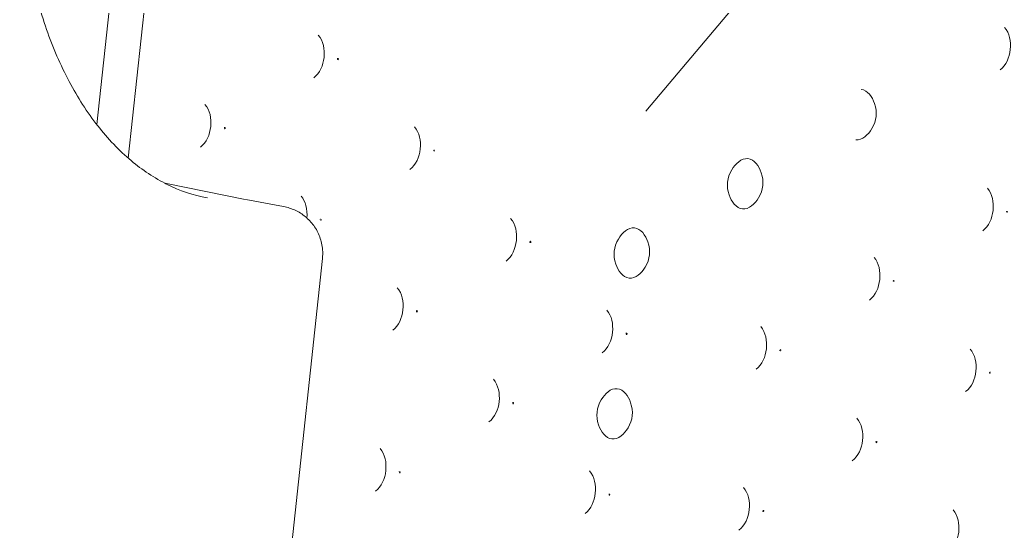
# Model space of a CAD drawing. Header units: millimetres. Extents: x 8265 to 78888, y 1905 to 34251.
# Drawn here: x 38899.513 to 38902.628, y 24318.517 to 24320.122 of the extents above; entities that cross this region are included whole.
import ezdxf

# ---------------------------------------------------------------- set-up
doc = ezdxf.new("R2010")
doc.units = ezdxf.units.MM
doc.layers.add('495_IMPIANTI_001-AM_0', color=6, linetype='Continuous', lineweight=0)

# ---------------------------------------------------------------- blocks, each defined once
blk = doc.blocks.new('gruppo elettrogeno')
at = {"layer": '495_IMPIANTI_001-AM_0'}
for p, q in [((74.6367, -323.0058), (74.6367, -321.9843)), ((73.1736, -322.3648), (73.1736, -322.3646)), ((73.1771, -322.3636), (73.1771, -322.3637)), ((73.66, -322.3648), (73.66, -322.3646)), ((73.6607, -322.3667), (73.6606, -322.3666)), ((74.3221, -322.3648), (74.3221, -322.3646)), ((74.3232, -322.3624), (74.3233, -322.3624)), ((72.8425, -322.6188), (72.8425, -322.6186)), ((72.8456, -322.6168), (72.8457, -322.6169)), ((73.991, -322.6188), (73.991, -322.6186)), ((73.9922, -322.6164), (73.9923, -322.6164)), ((73.9933, -322.6212), (73.9932, -322.6212)), ((73.9942, -322.6206), (73.9941, -322.6207)), ((73.9948, -322.6185), (73.9948, -322.6186)), ((72.5115, -322.8728), (72.5115, -322.8726)), ((72.5133, -322.8753), (72.5132, -322.8753)), ((73.1736, -322.8728), (73.1736, -322.8726)), ((73.1753, -322.8753), (73.1753, -322.8753)), ((73.1758, -322.8752), (73.1757, -322.8752)), ((73.1766, -322.8708), (73.1767, -322.8709)), ((73.1771, -322.8716), (73.1771, -322.8717)), ((73.66, -322.8728), (73.66, -322.8726)), ((73.6618, -322.8753), (73.6617, -322.8753)), ((73.6631, -322.8746), (73.6631, -322.8747)), ((74.3221, -322.8728), (74.3221, -322.8726)), ((74.3257, -322.8737), (74.3256, -322.8738)), ((72.8425, -323.1268), (72.8425, -323.1266)), ((72.8437, -323.1244), (72.8438, -323.1244)), ((73.991, -323.1268), (73.991, -323.1266)), ((73.9948, -323.1265), (73.9948, -323.1266)), ((74.6531, -323.1268), (74.6531, -323.1266)), ((74.8956, -323.1644), (74.7755, -323.1554)), ((74.8975, -323.1646), (75.1542, -323.1892)), ((75.2769, -323.2548), (75.2769, -325.3871)), ((75.3861, -325.2935), (75.3861, -323.349)), ((72.5115, -323.3808), (72.5115, -323.3806)), ((72.5121, -323.3826), (72.5121, -323.3826)), ((72.5127, -323.3784), (72.5127, -323.3784)), ((74.3221, -323.3808), (74.3221, -323.3806)), ((74.3257, -323.3817), (74.3256, -323.3818)), ((74.9842, -323.3808), (74.9842, -323.3806)), ((74.987, -323.3829), (74.987, -323.3829)), ((74.9875, -323.3822), (74.9875, -323.3823)), ((74.9879, -323.3811), (74.9878, -323.3812)), ((73.6751, -323.5747), (73.2887, -324.1468)), ((74.6531, -323.6348), (74.6531, -323.6346)), ((74.656, -323.6369), (74.6559, -323.6369)), ((74.6565, -323.6362), (74.6565, -323.6363))]:
    blk.add_line(p, q, dxfattribs=at)
for points in [[(73.1757, -322.3623), (73.1756, -322.3622), (73.1756, -322.3622)], [(73.176, -322.3623), (73.1759, -322.3623), (73.1758, -322.3623)], [(73.6616, -322.3622), (73.6615, -322.3623), (73.6615, -322.3623)], [(73.6619, -322.3622), (73.6618, -322.3622), (73.6618, -322.3622)], [(73.6622, -322.3623), (73.6621, -322.3622), (73.662, -322.3622)], [(74.3237, -322.3622), (74.3236, -322.3623)], [(74.3239, -322.3622), (74.3238, -322.3622), (74.3238, -322.3622)], [(74.3242, -322.3623), (74.3242, -322.3622), (74.3241, -322.3622)], [(73.1734, -322.3633), (73.1734, -322.3632), (73.1735, -322.3632)], [(73.1734, -322.3663), (73.1734, -322.3662)], [(73.1736, -322.3642), (73.1736, -322.3643)], [(73.1736, -322.3652), (73.1736, -322.3653), (73.1736, -322.3654)], [(73.1738, -322.3628), (73.1739, -322.3628)], [(73.174, -322.3632), (73.1739, -322.3633), (73.1739, -322.3633), (73.1738, -322.3634), (73.1738, -322.3635)], [(73.1738, -322.3661), (73.1739, -322.3662), (73.1739, -322.3662), (73.174, -322.3663), (73.174, -322.3664)], [(73.1739, -322.3667), (73.1738, -322.3667), (73.1738, -322.3667)], [(73.1749, -322.3623), (73.1749, -322.3623), (73.1748, -322.3624)], [(73.1749, -322.3672), (73.175, -322.3672), (73.175, -322.3672)], [(73.1751, -322.3672), (73.1752, -322.3673), (73.1753, -322.3673)], [(73.1756, -322.3633), (73.1756, -322.3632)], [(73.1756, -322.3663), (73.1756, -322.3662), (73.1756, -322.3661)], [(73.1759, -322.364), (73.1759, -322.3639), (73.1758, -322.3638)], [(73.1759, -322.3643), (73.1759, -322.3642), (73.1759, -322.3641)], [(73.1759, -322.3653), (73.1759, -322.3652), (73.176, -322.3652)], [(73.1759, -322.3656), (73.1759, -322.3655), (73.1759, -322.3654)], [(73.1759, -322.3672), (73.176, -322.3672), (73.176, -322.3671)], [(73.177, -322.3633), (73.1769, -322.3632), (73.1769, -322.3631), (73.1768, -322.363)], [(73.1769, -322.3664), (73.1769, -322.3663), (73.177, -322.3662), (73.177, -322.3661)], [(73.1773, -322.3643), (73.1772, -322.3642)], [(73.1772, -322.3653), (73.1773, -322.3652)], [(73.1773, -322.3647), (73.1773, -322.3646)], [(73.6595, -322.3643), (73.6595, -322.3642), (73.6595, -322.3641)], [(73.6595, -322.3653), (73.6595, -322.3652), (73.6595, -322.3652)], [(73.6598, -322.3633), (73.6599, -322.3632), (73.6599, -322.3632)], [(73.6599, -322.3663), (73.6599, -322.3663), (73.6598, -322.3662), (73.6598, -322.3661)], [(73.66, -322.3642), (73.66, -322.3643)], [(73.66, -322.3652), (73.66, -322.3653), (73.6601, -322.3654)], [(73.6604, -322.3632), (73.6604, -322.3633), (73.6603, -322.3633)], [(73.6604, -322.3662), (73.6604, -322.3663)], [(73.6609, -322.3626), (73.6609, -322.3626), (73.6608, -322.3627)], [(73.6609, -322.3669), (73.6609, -322.3669), (73.661, -322.367)], [(73.6615, -322.3672), (73.6616, -322.3673), (73.6617, -322.3673)], [(73.6619, -322.3631), (73.6618, -322.363)], [(73.6618, -322.3665), (73.6619, -322.3664)], [(73.6618, -322.3673), (73.6619, -322.3673), (73.662, -322.3673)], [(73.662, -322.3633), (73.662, -322.3632)], [(73.662, -322.3663), (73.662, -322.3662), (73.6621, -322.3661)], [(73.6621, -322.3673), (73.6622, -322.3672), (73.6622, -322.3672)], [(73.6624, -322.3643), (73.6624, -322.3642), (73.6623, -322.3641)], [(73.6624, -322.3653), (73.6624, -322.3652), (73.6624, -322.3652)], [(73.6629, -322.3627), (73.6629, -322.3626), (73.6628, -322.3626)], [(73.6629, -322.3669), (73.6629, -322.3668), (73.663, -322.3667)], [(73.6634, -322.3633), (73.6633, -322.3632), (73.6633, -322.3631)], [(73.6633, -322.3663), (73.6634, -322.3662), (73.6634, -322.3661)], [(73.6637, -322.3643), (73.6637, -322.3642), (73.6637, -322.3641)], [(73.6637, -322.3647), (73.6637, -322.3646)], [(73.6637, -322.3653), (73.6637, -322.3652)], [(74.3216, -322.3643), (74.3216, -322.3642), (74.3216, -322.3641)], [(74.3216, -322.3653), (74.3216, -322.3652), (74.3216, -322.3652)], [(74.3219, -322.3662), (74.3219, -322.3661), (74.3218, -322.3661)], [(74.3219, -322.3634), (74.3219, -322.3633)], [(74.3221, -322.3642), (74.3221, -322.3643)], [(74.3221, -322.3652), (74.3221, -322.3653), (74.3221, -322.3654)], [(74.3225, -322.3632), (74.3224, -322.3633), (74.3224, -322.3633)], [(74.3224, -322.3662), (74.3225, -322.3663), (74.3225, -322.3664)], [(74.323, -322.3626), (74.3229, -322.3627), (74.3228, -322.3627)], [(74.3228, -322.3668), (74.3229, -322.3668), (74.323, -322.3669)], [(74.3236, -322.3672), (74.3237, -322.3673), (74.3238, -322.3673)], [(74.3238, -322.3673), (74.3239, -322.3673), (74.324, -322.3673)], [(74.3239, -322.363), (74.3239, -322.363)], [(74.3239, -322.3665), (74.3239, -322.3665)], [(74.3241, -322.3633), (74.3241, -322.3632)], [(74.3241, -322.3663), (74.3241, -322.3662), (74.3241, -322.3661)], [(74.3242, -322.3673), (74.3242, -322.3672), (74.3243, -322.3672)], [(74.3244, -322.3643), (74.3244, -322.3642), (74.3244, -322.3641)], [(74.3244, -322.3653), (74.3244, -322.3652), (74.3245, -322.3652)], [(74.3249, -322.3626), (74.3248, -322.3625), (74.3248, -322.3625)], [(74.3248, -322.367), (74.3249, -322.3669), (74.325, -322.3669)], [(74.3255, -322.3633), (74.3254, -322.3632), (74.3254, -322.3631)], [(74.3254, -322.3663), (74.3255, -322.3662), (74.3255, -322.3661)], [(74.3258, -322.3643), (74.3257, -322.3642), (74.3257, -322.3641)], [(74.3258, -322.3647), (74.3258, -322.3646)], [(74.3258, -322.3653), (74.3258, -322.3652)], [(72.8424, -322.6173), (72.8424, -322.6172), (72.8425, -322.6172)], [(72.8424, -322.6203), (72.8424, -322.6202)], [(72.8426, -322.6182), (72.8426, -322.6183)], [(72.8426, -322.6192), (72.8426, -322.6193), (72.8426, -322.6194)], [(72.8429, -322.6172), (72.8429, -322.6173), (72.8428, -322.6173), (72.8428, -322.6174)], [(72.8429, -322.6208), (72.8429, -322.6207), (72.8428, -322.6207)], [(72.8429, -322.6168), (72.8429, -322.6167)], [(72.8428, -322.6202), (72.8429, -322.6202), (72.8429, -322.6203), (72.843, -322.6204)], [(72.8439, -322.6163), (72.8438, -322.6163), (72.8438, -322.6164)], [(72.8438, -322.6212), (72.8439, -322.6212), (72.844, -322.6212)], [(72.8441, -322.6212), (72.8441, -322.6213), (72.8442, -322.6213)], [(72.8447, -322.6163), (72.8446, -322.6162), (72.8445, -322.6162)], [(72.8446, -322.6173), (72.8445, -322.6172)], [(72.8445, -322.6203), (72.8446, -322.6202), (72.8446, -322.6201)], [(72.8449, -322.6163), (72.8448, -322.6163), (72.8448, -322.6163)], [(72.8448, -322.6212), (72.8449, -322.6212), (72.845, -322.6211)], [(72.8449, -322.6183), (72.8449, -322.6182), (72.8449, -322.6181), (72.8449, -322.618)], [(72.8449, -322.6194), (72.8449, -322.6193), (72.8449, -322.6192), (72.8449, -322.6192)], [(72.8459, -322.6173), (72.8459, -322.6172)], [(72.8459, -322.6203), (72.8459, -322.6202), (72.846, -322.6201)], [(72.8462, -322.6183), (72.8462, -322.6182), (72.8462, -322.6181)], [(72.8462, -322.6193), (72.8462, -322.6192)], [(72.8463, -322.6187), (72.8463, -322.6186)], [(73.9905, -322.6183), (73.9905, -322.6182), (73.9906, -322.6181)], [(73.9905, -322.6193), (73.9905, -322.6192), (73.9905, -322.6192)], [(73.9909, -322.6203), (73.9909, -322.6202), (73.9908, -322.6201)], [(73.9909, -322.6173), (73.9909, -322.6172)], [(73.9911, -322.6182), (73.9911, -322.6183)], [(73.9911, -322.6192), (73.9911, -322.6193), (73.9911, -322.6194)], [(73.9914, -322.6172), (73.9914, -322.6173), (73.9914, -322.6173)], [(73.9914, -322.6202), (73.9914, -322.6203), (73.9915, -322.6204)], [(73.9919, -322.6166), (73.9918, -322.6167), (73.9918, -322.6167)], [(73.9918, -322.6208), (73.9919, -322.6209), (73.992, -322.6209)], [(73.9926, -322.6162), (73.9926, -322.6163)], [(73.9926, -322.6212), (73.9926, -322.6213), (73.9927, -322.6213)], [(73.993, -322.6162), (73.9929, -322.6162), (73.9928, -322.6162)], [(73.9929, -322.617), (73.9928, -322.617)], [(73.9928, -322.6205), (73.9929, -322.6205)], [(73.9929, -322.6213), (73.993, -322.6213), (73.993, -322.6213)], [(73.9932, -322.6163), (73.9931, -322.6162), (73.993, -322.6162)], [(73.9931, -322.6173), (73.993, -322.6172)], [(73.993, -322.6203), (73.9931, -322.6202), (73.9931, -322.6201)], [(73.9931, -322.6213), (73.9932, -322.6212)], [(73.9934, -322.6183), (73.9934, -322.6182), (73.9934, -322.6181)], [(73.9934, -322.6193), (73.9934, -322.6192), (73.9934, -322.6192)], [(73.9939, -322.6166), (73.9939, -322.6166), (73.9938, -322.6165)], [(73.9939, -322.6209), (73.9939, -322.6209)], [(73.9944, -322.6173), (73.9944, -322.6172), (73.9943, -322.6171)], [(73.9944, -322.6203), (73.9944, -322.6202), (73.9945, -322.6201)], [(73.9947, -322.6183), (73.9947, -322.6182), (73.9947, -322.6181)], [(73.9947, -322.6193), (73.9947, -322.6192)], [(72.5113, -322.8713), (72.5114, -322.8712), (72.5114, -322.8712)], [(72.5114, -322.8743), (72.5113, -322.8742)], [(72.5115, -322.8722), (72.5115, -322.8723)], [(72.5115, -322.8732), (72.5115, -322.8733), (72.5116, -322.8734)], [(72.5119, -322.8712), (72.5119, -322.8713), (72.5118, -322.8713)], [(72.5119, -322.8748), (72.5119, -322.8748), (72.5118, -322.8747)], [(72.5119, -322.8707), (72.5119, -322.8707)], [(72.5119, -322.8742), (72.5119, -322.8743), (72.512, -322.8744)], [(72.5129, -322.8703), (72.5129, -322.8703), (72.5128, -322.8703)], [(72.5129, -322.8752), (72.513, -322.8752), (72.513, -322.8752), (72.5131, -322.8753)], [(72.5136, -322.8703), (72.5136, -322.8702), (72.5135, -322.8702)], [(72.5135, -322.8713), (72.5135, -322.8712)], [(72.5135, -322.8743), (72.5135, -322.8742), (72.5136, -322.8741)], [(72.514, -322.8704), (72.5139, -322.8703), (72.5138, -322.8703)], [(72.5139, -322.8723), (72.5138, -322.8722), (72.5138, -322.8721)], [(72.5138, -322.8733), (72.5139, -322.8732), (72.5139, -322.8732), (72.5139, -322.8731), (72.5139, -322.873)], [(72.5139, -322.8752), (72.514, -322.8751), (72.514, -322.8751)], [(72.5149, -322.8714), (72.5149, -322.8713), (72.5148, -322.8712), (72.5148, -322.8711)], [(72.5148, -322.8743), (72.5149, -322.8742), (72.5149, -322.8741), (72.515, -322.874)], [(72.5152, -322.8723), (72.5152, -322.8722), (72.5151, -322.8721)], [(72.5152, -322.8727), (72.5152, -322.8726)], [(72.5152, -322.8733), (72.5152, -322.8732)], [(73.1734, -322.8713), (73.1734, -322.8712), (73.1735, -322.8712)], [(73.1734, -322.8743), (73.1734, -322.8742)], [(73.1736, -322.8722), (73.1736, -322.8723)], [(73.1736, -322.8732), (73.1736, -322.8733), (73.1736, -322.8734)], [(73.1738, -322.8708), (73.1739, -322.8708)], [(73.174, -322.8712), (73.1739, -322.8713), (73.1739, -322.8713), (73.1738, -322.8714), (73.1738, -322.8715)], [(73.1738, -322.8741), (73.1739, -322.8742), (73.1739, -322.8742), (73.174, -322.8743), (73.174, -322.8744)], [(73.1739, -322.8747), (73.1738, -322.8747), (73.1738, -322.8747)], [(73.1749, -322.8703), (73.1749, -322.8703), (73.1748, -322.8704)], [(73.1749, -322.8752), (73.175, -322.8752)], [(73.1751, -322.8752), (73.1752, -322.8753)], [(73.1757, -322.8703), (73.1756, -322.8702), (73.1756, -322.8702)], [(73.1756, -322.8713), (73.1756, -322.8712)], [(73.1756, -322.8743), (73.1756, -322.8742), (73.1756, -322.8741)], [(73.176, -322.8703), (73.1759, -322.8703), (73.1758, -322.8703)], [(73.1759, -322.872), (73.1759, -322.8719), (73.1758, -322.8718)], [(73.1759, -322.8723), (73.1759, -322.8722), (73.1759, -322.8721)], [(73.1759, -322.8733), (73.1759, -322.8732), (73.176, -322.8732)], [(73.1759, -322.8736), (73.1759, -322.8735), (73.1759, -322.8734)], [(73.1759, -322.8752), (73.176, -322.8752), (73.176, -322.8751)], [(73.177, -322.8713), (73.1769, -322.8712), (73.1769, -322.8711)], [(73.1769, -322.8744), (73.1769, -322.8743), (73.177, -322.8742), (73.177, -322.8741)], [(73.1773, -322.8723), (73.1772, -322.8722)], [(73.1772, -322.8733), (73.1773, -322.8732)], [(73.1773, -322.8727), (73.1773, -322.8726)], [(73.6595, -322.8723), (73.6595, -322.8722), (73.6595, -322.8721)], [(73.6595, -322.8733), (73.6595, -322.8732), (73.6595, -322.8732)], [(73.6598, -322.8713), (73.6599, -322.8712), (73.6599, -322.8712)], [(73.6599, -322.8743), (73.6599, -322.8743), (73.6598, -322.8742), (73.6598, -322.8741)], [(73.66, -322.8722), (73.66, -322.8723)], [(73.66, -322.8732), (73.66, -322.8733), (73.6601, -322.8734)], [(73.6604, -322.8712), (73.6604, -322.8713), (73.6603, -322.8713)], [(73.6604, -322.8742), (73.6604, -322.8743), (73.6605, -322.8744)], [(73.6609, -322.8706), (73.6609, -322.8706), (73.6608, -322.8707)], [(73.6609, -322.8749), (73.6609, -322.8749), (73.661, -322.875)], [(73.6616, -322.8702), (73.6615, -322.8703), (73.6615, -322.8703)], [(73.6615, -322.8752), (73.6616, -322.8753)], [(73.6619, -322.8702), (73.6618, -322.8702), (73.6618, -322.8702)], [(73.6619, -322.8711), (73.6618, -322.871)], [(73.6618, -322.8745), (73.6619, -322.8744)], [(73.6618, -322.8753), (73.6619, -322.8753), (73.662, -322.8753)], [(73.6622, -322.8703), (73.6621, -322.8702), (73.662, -322.8702)], [(73.662, -322.8713), (73.662, -322.8712)], [(73.662, -322.8743), (73.662, -322.8742), (73.6621, -322.8741)], [(73.6621, -322.8753), (73.6622, -322.8752), (73.6622, -322.8752)], [(73.6624, -322.8723), (73.6624, -322.8722), (73.6623, -322.8721)], [(73.6624, -322.8733), (73.6624, -322.8732), (73.6624, -322.8732)], [(73.6629, -322.8707), (73.6629, -322.8706), (73.6628, -322.8706)], [(73.6629, -322.8749), (73.6629, -322.8748)], [(73.6634, -322.8713), (73.6633, -322.8712), (73.6633, -322.8711)], [(73.6633, -322.8743), (73.6634, -322.8742), (73.6634, -322.8741)], [(73.6637, -322.8723), (73.6637, -322.8722), (73.6637, -322.8721)], [(73.6637, -322.8727), (73.6637, -322.8726)], [(73.6637, -322.8733), (73.6637, -322.8732)], [(74.3216, -322.8723), (74.3216, -322.8722), (74.3216, -322.8721)], [(74.3216, -322.8733), (74.3216, -322.8732), (74.3216, -322.8732)], [(74.3219, -322.8742), (74.3219, -322.8741), (74.3218, -322.8741)], [(74.3219, -322.8714), (74.3219, -322.8713)], [(74.3221, -322.8722), (74.3221, -322.8723)], [(74.3221, -322.8732), (74.3221, -322.8733), (74.3221, -322.8734)], [(74.3225, -322.8712), (74.3224, -322.8713), (74.3224, -322.8713)], [(74.3224, -322.8742), (74.3225, -322.8743), (74.3225, -322.8744)], [(74.323, -322.8706), (74.3229, -322.8707), (74.3228, -322.8707)], [(74.3228, -322.8748), (74.3229, -322.8748), (74.323, -322.8749)], [(74.3237, -322.8702), (74.3236, -322.8703), (74.3235, -322.8703)], [(74.3236, -322.8752), (74.3237, -322.8753), (74.3238, -322.8753)], [(74.3239, -322.8702), (74.3238, -322.8702), (74.3238, -322.8702)], [(74.3238, -322.8753), (74.3239, -322.8753), (74.324, -322.8753)], [(74.3239, -322.871), (74.3239, -322.871)], [(74.3239, -322.8745), (74.3239, -322.8745)], [(74.3242, -322.8703), (74.3242, -322.8702), (74.3241, -322.8702)], [(74.3241, -322.8713), (74.3241, -322.8712)], [(74.3241, -322.8743), (74.3241, -322.8742), (74.3241, -322.8741)], [(74.3242, -322.8753), (74.3242, -322.8752), (74.3243, -322.8752)], [(74.3244, -322.8723), (74.3244, -322.8722), (74.3244, -322.8721)], [(74.3244, -322.8733), (74.3244, -322.8732), (74.3245, -322.8732)], [(74.3249, -322.8706), (74.3248, -322.8705), (74.3248, -322.8705)], [(74.3248, -322.875), (74.3249, -322.8749), (74.325, -322.8749)], [(74.3255, -322.8713), (74.3254, -322.8712), (74.3254, -322.8711)], [(74.3254, -322.8743), (74.3255, -322.8742)], [(74.3258, -322.8723), (74.3257, -322.8722), (74.3257, -322.8721)], [(74.3258, -322.8727), (74.3258, -322.8726)], [(74.3258, -322.8733), (74.3258, -322.8732)], [(72.8424, -323.1253), (72.8424, -323.1252), (72.8425, -323.1252)], [(72.8424, -323.1283), (72.8424, -323.1282)], [(72.8426, -323.1262), (72.8426, -323.1263)], [(72.8426, -323.1272), (72.8426, -323.1273), (72.8426, -323.1274)], [(72.8429, -323.1252), (72.8429, -323.1253), (72.8428, -323.1253), (72.8428, -323.1254)], [(72.8429, -323.1288), (72.8429, -323.1287), (72.8428, -323.1287)], [(72.8429, -323.1248), (72.8429, -323.1247)], [(72.8428, -323.1282), (72.8429, -323.1282), (72.8429, -323.1283), (72.843, -323.1284)], [(72.8439, -323.1243), (72.8438, -323.1243)], [(72.8438, -323.1292), (72.8439, -323.1292), (72.844, -323.1292)], [(72.8441, -323.1292), (72.8441, -323.1293), (72.8442, -323.1293)], [(72.8447, -323.1243), (72.8446, -323.1242), (72.8445, -323.1242)], [(72.8446, -323.1253), (72.8445, -323.1252)], [(72.8445, -323.1283), (72.8446, -323.1282), (72.8446, -323.1281)], [(72.8449, -323.1243), (72.8448, -323.1243), (72.8448, -323.1243)], [(72.8448, -323.1292), (72.8449, -323.1292), (72.845, -323.1291)], [(72.8449, -323.1263), (72.8449, -323.1262), (72.8449, -323.1261), (72.8449, -323.126)], [(72.8449, -323.1274), (72.8449, -323.1273), (72.8449, -323.1272), (72.8449, -323.1272)], [(72.8459, -323.1253), (72.8459, -323.1252), (72.8458, -323.1251)], [(72.8459, -323.1283), (72.8459, -323.1282), (72.846, -323.1281)], [(72.8462, -323.1263), (72.8462, -323.1262), (72.8462, -323.1261)], [(72.8462, -323.1273), (72.8462, -323.1272)], [(72.8463, -323.1267), (72.8463, -323.1266)], [(73.9905, -323.1263), (73.9905, -323.1262), (73.9906, -323.1261)], [(73.9905, -323.1273), (73.9905, -323.1272), (73.9905, -323.1272)], [(73.9909, -323.1283), (73.9909, -323.1282), (73.9908, -323.1281)], [(73.9909, -323.1253), (73.9909, -323.1252)], [(73.9911, -323.1262), (73.9911, -323.1263)], [(73.9911, -323.1272), (73.9911, -323.1273), (73.9911, -323.1274)], [(73.9914, -323.1252), (73.9914, -323.1253), (73.9914, -323.1253)], [(73.9914, -323.1282), (73.9914, -323.1283), (73.9915, -323.1284)], [(73.9919, -323.1246), (73.9918, -323.1247), (73.9918, -323.1247)], [(73.9918, -323.1288), (73.9919, -323.1289), (73.992, -323.1289)], [(73.9926, -323.1242), (73.9926, -323.1243), (73.9925, -323.1243)], [(73.9926, -323.1292), (73.9926, -323.1293), (73.9927, -323.1293)], [(73.993, -323.1242), (73.9929, -323.1242), (73.9928, -323.1242)], [(73.9929, -323.125), (73.9928, -323.125)], [(73.9928, -323.1285), (73.9929, -323.1285)], [(73.9929, -323.1293), (73.993, -323.1293), (73.993, -323.1293)], [(73.9932, -323.1243), (73.9931, -323.1242), (73.993, -323.1242)], [(73.9931, -323.1253), (73.993, -323.1252)], [(73.993, -323.1283), (73.9931, -323.1282), (73.9931, -323.1281)], [(73.9931, -323.1293), (73.9932, -323.1292), (73.9933, -323.1292)], [(73.9934, -323.1263), (73.9934, -323.1262), (73.9934, -323.1261)], [(73.9934, -323.1273), (73.9934, -323.1272), (73.9934, -323.1272)], [(73.9939, -323.1246), (73.9939, -323.1246), (73.9938, -323.1245)], [(73.9939, -323.1289), (73.9939, -323.1289), (73.994, -323.1288)], [(73.9944, -323.1253), (73.9944, -323.1252), (73.9943, -323.1251)], [(73.9944, -323.1283), (73.9944, -323.1282), (73.9945, -323.1281)], [(73.9947, -323.1263), (73.9947, -323.1262), (73.9947, -323.1261)], [(73.9947, -323.1273), (73.9947, -323.1272)], [(74.6526, -323.1263), (74.6526, -323.1262), (74.6526, -323.1261)], [(74.6526, -323.1273), (74.6526, -323.1272), (74.6526, -323.1272)], [(74.6529, -323.1281), (74.6529, -323.1281), (74.6528, -323.128)], [(74.6529, -323.1254), (74.6529, -323.1254)], [(74.6532, -323.1262), (74.6531, -323.1263)], [(74.6531, -323.1272), (74.6532, -323.1273), (74.6532, -323.1274)], [(74.6535, -323.1252), (74.6535, -323.1253), (74.6534, -323.1253)], [(74.6535, -323.1282), (74.6535, -323.1283), (74.6536, -323.1284)], [(74.6539, -323.1247), (74.6539, -323.1247), (74.6538, -323.1248)], [(74.6539, -323.1288), (74.6539, -323.1288), (74.654, -323.1289)], [(74.6547, -323.1242), (74.6546, -323.1243), (74.6546, -323.1243)], [(74.6546, -323.1292), (74.6547, -323.1293), (74.6548, -323.1293)], [(74.655, -323.1242), (74.6549, -323.1242), (74.6548, -323.1242)], [(74.6549, -323.125), (74.6549, -323.1249)], [(74.6549, -323.1286), (74.6549, -323.1285)], [(74.6549, -323.1293), (74.655, -323.1293), (74.655, -323.1293)], [(74.6553, -323.1243), (74.6552, -323.1242), (74.6551, -323.1242)], [(74.6551, -323.1253), (74.6551, -323.1252)], [(74.6551, -323.1283), (74.6551, -323.1282), (74.6552, -323.1281)], [(74.6552, -323.1293), (74.6553, -323.1292), (74.6554, -323.1292)], [(74.6555, -323.1263), (74.6555, -323.1262), (74.6555, -323.1261)], [(74.6555, -323.1273), (74.6555, -323.1272), (74.6555, -323.1272)], [(74.6559, -323.1246), (74.6559, -323.1245), (74.6558, -323.1245)], [(74.6559, -323.129), (74.6559, -323.1289), (74.656, -323.1289)], [(74.6565, -323.1253), (74.6565, -323.1252), (74.6564, -323.1251)], [(74.6565, -323.1283), (74.6565, -323.1282), (74.6565, -323.1281)], [(74.6568, -323.1263), (74.6568, -323.1262), (74.6568, -323.1261)], [(74.6568, -323.1267), (74.6568, -323.1266)], [(74.6568, -323.1273), (74.6568, -323.1272)], [(72.5113, -323.3793), (72.5114, -323.3792), (72.5114, -323.3792)], [(72.5114, -323.3823), (72.5113, -323.3822)], [(72.5115, -323.3802), (72.5115, -323.3803)], [(72.5115, -323.3812), (72.5115, -323.3813), (72.5116, -323.3814)], [(72.5119, -323.3792), (72.5119, -323.3793), (72.5118, -323.3793)], [(72.5119, -323.3828), (72.5119, -323.3828), (72.5118, -323.3827)], [(72.5119, -323.3787), (72.5119, -323.3787)], [(72.5119, -323.3822), (72.5119, -323.3823)], [(72.5129, -323.3783), (72.5129, -323.3783)], [(72.5129, -323.3832), (72.513, -323.3832), (72.513, -323.3832), (72.5131, -323.3833), (72.5132, -323.3833)], [(72.5136, -323.3783), (72.5136, -323.3782), (72.5135, -323.3782)], [(72.5135, -323.3793), (72.5135, -323.3792)], [(72.5135, -323.3823), (72.5135, -323.3822), (72.5136, -323.3821)], [(72.514, -323.3784), (72.5139, -323.3783), (72.5138, -323.3783)], [(72.5139, -323.3803), (72.5138, -323.3802), (72.5138, -323.3801)], [(72.5138, -323.3813), (72.5139, -323.3812), (72.5139, -323.3812), (72.5139, -323.3811), (72.5139, -323.381)], [(72.5139, -323.3832), (72.514, -323.3831), (72.514, -323.3831)], [(72.5149, -323.3794), (72.5149, -323.3793), (72.5148, -323.3792), (72.5148, -323.3791)], [(72.5148, -323.3823), (72.5149, -323.3822), (72.5149, -323.3821), (72.515, -323.382)], [(72.5152, -323.3803), (72.5152, -323.3802), (72.5151, -323.3801)], [(72.5152, -323.3807), (72.5152, -323.3806)], [(72.5152, -323.3813), (72.5152, -323.3812)], [(74.3216, -323.3803), (74.3216, -323.3802), (74.3216, -323.3801)], [(74.3216, -323.3813), (74.3216, -323.3812), (74.3216, -323.3812)], [(74.3219, -323.3822), (74.3219, -323.3821), (74.3218, -323.3821)], [(74.3219, -323.3794), (74.3219, -323.3793)], [(74.3221, -323.3802), (74.3221, -323.3803)], [(74.3221, -323.3812), (74.3221, -323.3813), (74.3221, -323.3814)], [(74.3225, -323.3792), (74.3224, -323.3793), (74.3224, -323.3793)], [(74.3224, -323.3822), (74.3225, -323.3823), (74.3225, -323.3824)], [(74.323, -323.3786), (74.3229, -323.3787), (74.3228, -323.3787)], [(74.3228, -323.3828), (74.3229, -323.3828), (74.323, -323.3829)], [(74.3237, -323.3782), (74.3236, -323.3783), (74.3235, -323.3783)], [(74.3236, -323.3832), (74.3237, -323.3833), (74.3238, -323.3833)], [(74.3239, -323.3782), (74.3238, -323.3782), (74.3238, -323.3782)], [(74.3238, -323.3833), (74.3239, -323.3833), (74.324, -323.3833)], [(74.3239, -323.379), (74.3239, -323.379)], [(74.3239, -323.3825), (74.3239, -323.3825)], [(74.3242, -323.3783), (74.3242, -323.3782), (74.3241, -323.3782)], [(74.3241, -323.3793), (74.3241, -323.3792)], [(74.3241, -323.3823), (74.3241, -323.3822), (74.3241, -323.3821)], [(74.3242, -323.3833), (74.3242, -323.3832), (74.3243, -323.3832)], [(74.3244, -323.3803), (74.3244, -323.3802), (74.3244, -323.3801)], [(74.3244, -323.3813), (74.3244, -323.3812), (74.3245, -323.3812)], [(74.3249, -323.3786), (74.3248, -323.3785), (74.3248, -323.3785)], [(74.3248, -323.383), (74.3249, -323.3829), (74.325, -323.3829)], [(74.3255, -323.3793), (74.3254, -323.3792), (74.3254, -323.3791)], [(74.3254, -323.3823), (74.3255, -323.3822)], [(74.3258, -323.3803), (74.3257, -323.3802), (74.3257, -323.3801)], [(74.3258, -323.3807), (74.3258, -323.3806)], [(74.3258, -323.3813), (74.3258, -323.3812)], [(74.9836, -323.3803), (74.9837, -323.3802), (74.9837, -323.3801)], [(74.9837, -323.3813), (74.9836, -323.3812), (74.9836, -323.3812)], [(74.9839, -323.3821), (74.9839, -323.382), (74.9838, -323.3819)], [(74.9839, -323.3795), (74.9839, -323.3794)], [(74.9842, -323.3802), (74.9842, -323.3803)], [(74.9842, -323.3812), (74.9842, -323.3813), (74.9842, -323.3814)], [(74.9846, -323.3792), (74.9845, -323.3793), (74.9845, -323.3793)], [(74.9845, -323.3822), (74.9846, -323.3823), (74.9846, -323.3824)], [(74.9849, -323.3787), (74.9848, -323.3788), (74.9848, -323.3789)], [(74.9848, -323.3827), (74.9849, -323.3828), (74.985, -323.3828)], [(74.9859, -323.3782), (74.9858, -323.3782), (74.9858, -323.3782), (74.9857, -323.3783), (74.9856, -323.3783)], [(74.9857, -323.3832), (74.9858, -323.3833), (74.9858, -323.3833), (74.9859, -323.3833), (74.986, -323.3833)], [(74.9859, -323.3789), (74.9859, -323.3789)], [(74.9859, -323.3826), (74.9859, -323.3826)], [(74.9862, -323.3793), (74.9861, -323.3792)], [(74.9861, -323.3823), (74.9862, -323.3822), (74.9862, -323.3821)], [(74.9863, -323.3783), (74.9862, -323.3782), (74.9862, -323.3782)], [(74.9862, -323.3833), (74.9863, -323.3832), (74.9864, -323.3832)], [(74.9865, -323.3803), (74.9865, -323.3802), (74.9865, -323.3801)], [(74.9865, -323.3813), (74.9865, -323.3812), (74.9865, -323.3812)], [(74.9869, -323.3785), (74.9868, -323.3785), (74.9868, -323.3784)], [(74.9868, -323.383), (74.9869, -323.383)], [(74.9875, -323.3793), (74.9875, -323.3792), (74.9874, -323.3791)], [(74.9875, -323.3822), (74.9876, -323.3821)], [(74.9878, -323.3803), (74.9878, -323.3802), (74.9878, -323.3801)], [(74.9878, -323.3813), (74.9878, -323.3812)], [(74.6526, -323.6343), (74.6526, -323.6342), (74.6526, -323.6341)], [(74.6526, -323.6353), (74.6526, -323.6352), (74.6526, -323.6352)], [(74.6529, -323.6361), (74.6529, -323.6361), (74.6528, -323.636)], [(74.6529, -323.6334), (74.6529, -323.6334)], [(74.6532, -323.6342), (74.6531, -323.6343)], [(74.6531, -323.6352), (74.6532, -323.6353), (74.6532, -323.6354)], [(74.6535, -323.6332), (74.6535, -323.6333), (74.6534, -323.6333)], [(74.6535, -323.6362), (74.6535, -323.6363), (74.6536, -323.6364)], [(74.6539, -323.6327), (74.6539, -323.6327), (74.6538, -323.6328)], [(74.6539, -323.6368), (74.6539, -323.6368), (74.654, -323.6369)], [(74.6547, -323.6322), (74.6546, -323.6323), (74.6546, -323.6323)], [(74.6546, -323.6372), (74.6547, -323.6373), (74.6548, -323.6373)], [(74.655, -323.6322), (74.6549, -323.6322), (74.6548, -323.6322)], [(74.6549, -323.633), (74.6549, -323.6329)], [(74.6549, -323.6366), (74.6549, -323.6365)], [(74.6549, -323.6373), (74.655, -323.6373), (74.655, -323.6373)], [(74.6553, -323.6323), (74.6552, -323.6322), (74.6551, -323.6322)], [(74.6551, -323.6333), (74.6551, -323.6332)], [(74.6551, -323.6363), (74.6551, -323.6362), (74.6552, -323.6361)], [(74.6552, -323.6373), (74.6553, -323.6372), (74.6554, -323.6372)], [(74.6555, -323.6343), (74.6555, -323.6342), (74.6555, -323.6341)], [(74.6555, -323.6353), (74.6555, -323.6352), (74.6555, -323.6352)], [(74.6559, -323.6326), (74.6559, -323.6325), (74.6558, -323.6325)], [(74.6559, -323.637), (74.6559, -323.6369)], [(74.6565, -323.6333), (74.6565, -323.6332), (74.6564, -323.6331)], [(74.6565, -323.6362), (74.6565, -323.6361)], [(74.6568, -323.6343), (74.6568, -323.6342), (74.6568, -323.6341)], [(74.6568, -323.6347), (74.6568, -323.6346)], [(74.6568, -323.6353), (74.6568, -323.6352)]]:
    blk.add_lwpolyline(points, dxfattribs=at)
for points, start_tangent, end_tangent in [([(72.5826, -322.4321), (72.5574, -322.3648), (72.5826, -322.2974)], (-0.729238, 0.684261), (0.729238, 0.684261)), ([(73.2447, -322.4321), (73.2195, -322.3648), (73.2447, -322.2974)], (-0.729238, 0.684261), (0.729238, 0.684261)), ([(73.7311, -322.4321), (73.7059, -322.3648), (73.7311, -322.2974)], (-0.729234, 0.684264), (0.729234, 0.684264)), ([(74.3932, -322.4321), (74.368, -322.3648), (74.3932, -322.2974)], (-0.729234, 0.684264), (0.729234, 0.684264)), ([(73.672, -322.6982), (73.6256, -322.6586), (73.6254, -322.5795), (73.672, -322.5394)], (-1, 0), (1, 0)), ([(73.672, -322.5394), (73.7184, -322.5789), (73.7186, -322.658), (73.672, -322.6982)], (1, 0), (-1, 0)), ([(72.9137, -322.6861), (72.8884, -322.6188), (72.9137, -322.5514)], (-0.729238, 0.684261), (0.729238, 0.684261)), ([(74.0622, -322.6861), (74.0369, -322.6188), (74.0622, -322.5514)], (-0.729234, 0.684264), (0.729234, 0.684264)), ([(72.5826, -322.9401), (72.5574, -322.8728), (72.5826, -322.8054)], (-0.729238, 0.684261), (0.729238, 0.684261)), ([(73.2447, -322.9401), (73.2195, -322.8728), (73.2447, -322.8054)], (-0.729238, 0.684261), (0.729238, 0.684261)), ([(73.7311, -322.9401), (73.7059, -322.8728), (73.7311, -322.8054)], (-0.729234, 0.684264), (0.729234, 0.684264)), ([(74.3932, -322.9401), (74.368, -322.8728), (74.3932, -322.8054)], (-0.729234, 0.684264), (0.729234, 0.684264)), ([(74.7755, -323.1554), (74.7384, -323.1479), (74.7043, -323.1312), (74.675, -323.1059), (74.6525, -323.0728), (74.6393, -323.0335), (74.6367, -323.0058)], (-0.997224, 0.074461), (-0.000082, 1)), ([(73.672, -323.2062), (73.6256, -323.1666), (73.6254, -323.0875), (73.672, -323.0474)], (-1, 0), (1, 0)), ([(73.672, -323.0474), (73.7184, -323.0869), (73.7186, -323.166), (73.672, -323.2062)], (1, 0), (-1, 0)), ([(72.9137, -323.1941), (72.8884, -323.1268), (72.9137, -323.0594)], (-0.729238, 0.684261), (0.729238, 0.684261)), ([(74.0622, -323.1941), (74.0369, -323.1268), (74.0622, -323.0594)], (-0.729234, 0.684264), (0.729234, 0.684264)), ([(74.7064, -323.1664), (74.699, -323.1268)], (-0.36445, 0.931223), (0, 1)), ([(74.7243, -323.1941), (74.7064, -323.1664)], (-0.729234, 0.684264), (-0.36445, 0.931223)), ([(75.1545, -323.1885), (75.1488, -323.1863), (75.016, -323.157)], (-0.932878, 0.360193), (-0.997477, 0.070985)), ([(75.1544, -325.4536), (75.2731, -325.3903), (75.3876, -325.2922), (75.4901, -325.1638), (75.5771, -325.0094), (75.6461, -324.832), (75.6941, -324.6374), (75.719, -324.4318), (75.7197, -324.2218), (75.696, -324.0152), (75.6488, -323.8189), (75.5801, -323.6393), (75.4929, -323.4825), (75.3896, -323.352), (75.2743, -323.2526), (75.1545, -323.1885)], (0.932946, 0.360017), (-0.932878, 0.360193)), ([(72.5826, -323.4481), (72.5574, -323.3808), (72.5826, -323.3134)], (-0.729238, 0.684261), (0.729238, 0.684261)), ([(73.3409, -323.4602), (73.2945, -323.4206), (73.2943, -323.3415), (73.3409, -323.3014)], (-1, 0), (1, 0)), ([(73.3409, -323.3014), (73.3873, -323.3409), (73.3875, -323.42), (73.3409, -323.4602)], (1, 0), (-1, 0)), ([(74.3932, -323.4481), (74.368, -323.3808), (74.3932, -323.3134)], (-0.729234, 0.684264), (0.729234, 0.684264)), ([(75.0553, -323.4481), (75.03, -323.3808), (75.0553, -323.3134)], (-0.729234, 0.684264), (0.729234, 0.684264)), ([(73.0099, -323.7142), (72.9635, -323.6746), (72.9633, -323.5955), (73.0099, -323.5554)], (-1, 0), (1, 0)), ([(74.7243, -323.7021), (74.699, -323.6348), (74.7243, -323.5674)], (-0.729234, 0.684264), (0.729234, 0.684264)), ([(72.5826, -323.9561), (72.5574, -323.8888), (72.5826, -323.8214)], (-0.729238, 0.684261), (0.729238, 0.684261))]:
    blk.add_spline(points, degree=3, dxfattribs=dict(at, start_tangent=start_tangent, end_tangent=end_tangent))

msp = doc.modelspace()

# ---------------------------------------------------------------- block references
at = {"layer": '495_IMPIANTI_001-AM_0', "linetype": 'Continuous', "rotation": 173.8923967405046}
msp.add_blockref('gruppo elettrogeno', (38940.3107, 23990.2591), dxfattribs=at)

doc.saveas('drawing.dxf')
